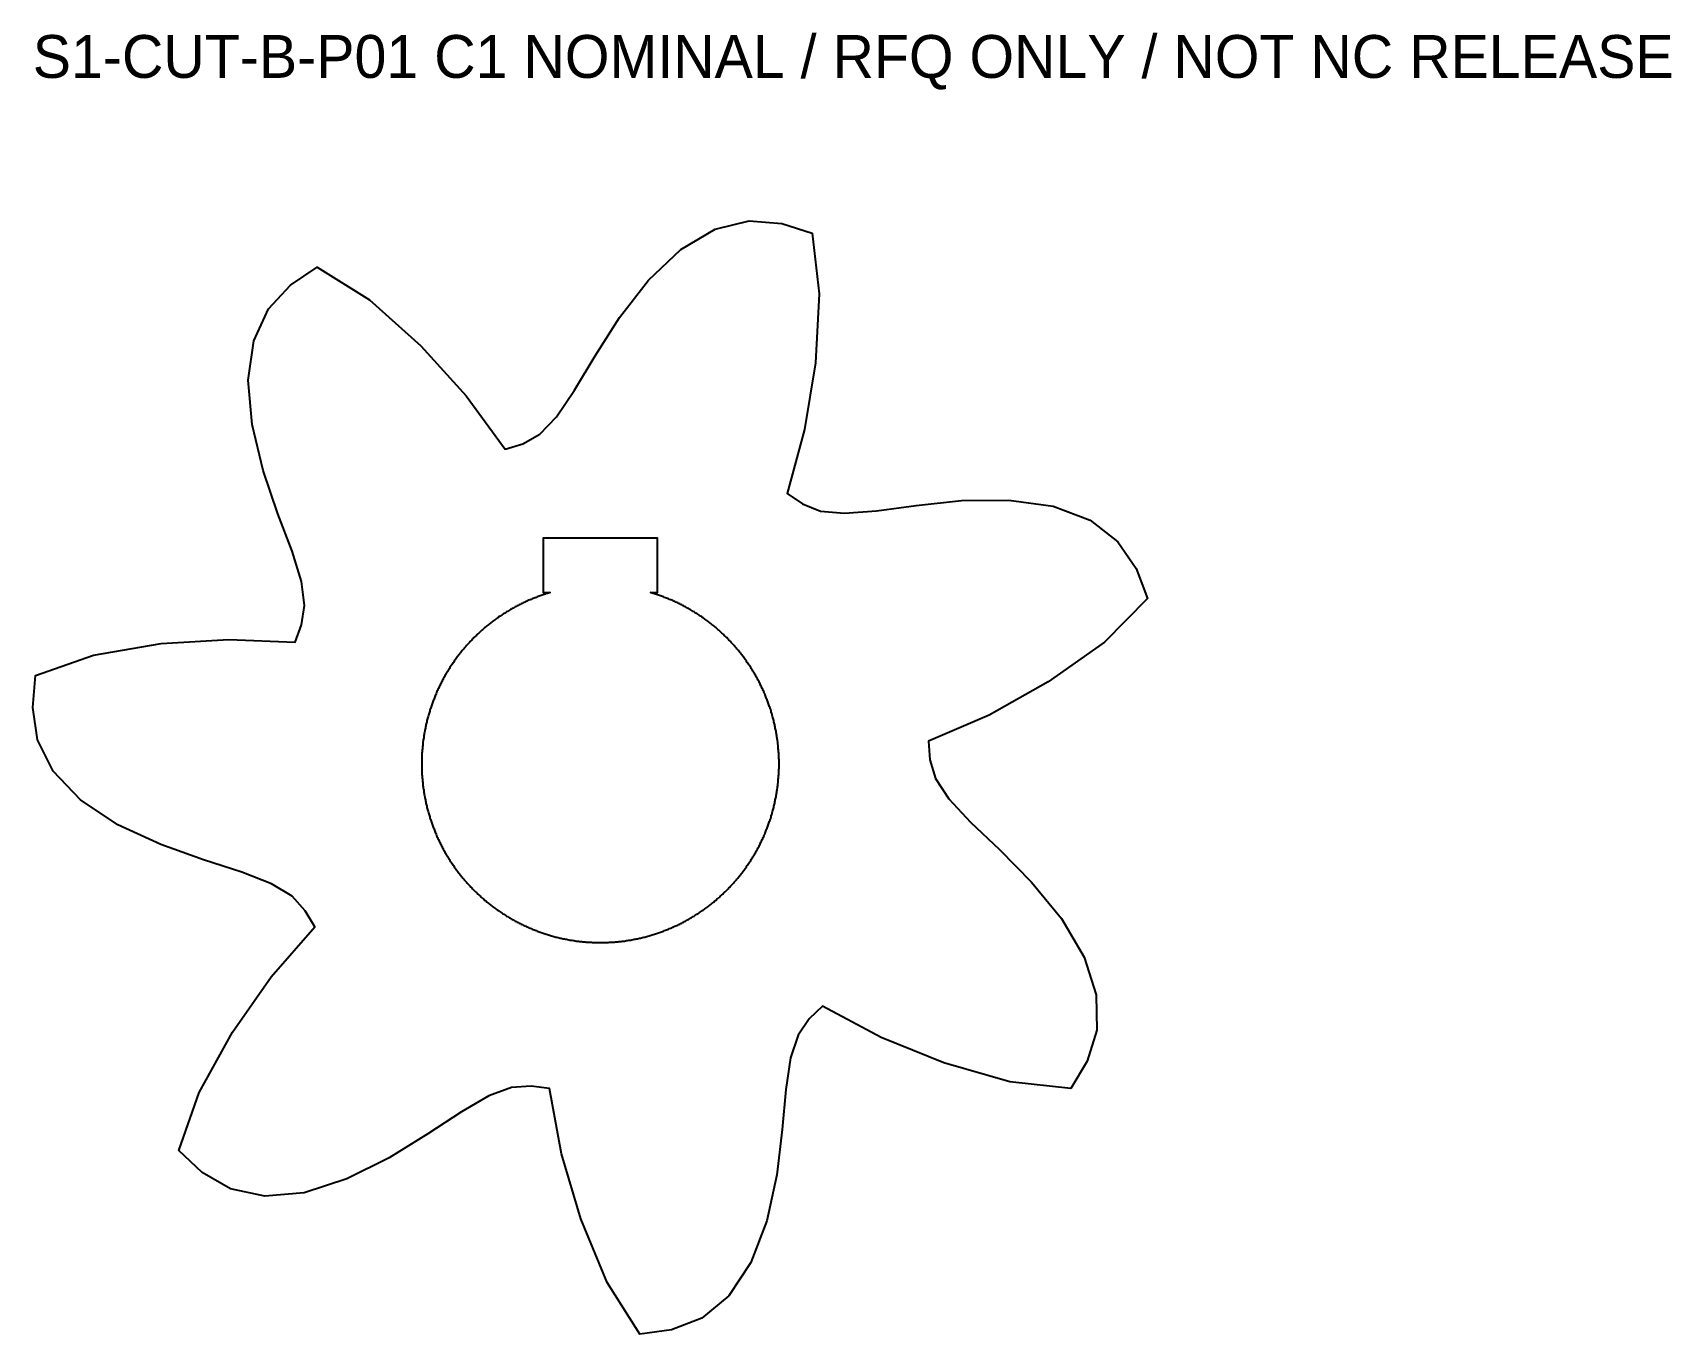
# Model space of a CAD drawing. Header units: millimetres. Extents: x -40 to 75, y -40 to 51.
import ezdxf

# ---------------------------------------------------------------- set-up
doc = ezdxf.new("R2010")
doc.units = ezdxf.units.MM
doc.layers.add('CUT', color=7, linetype='Continuous')
doc.layers.add('INFO', color=7, linetype='Continuous')

msp = doc.modelspace()

# ---------------------------------------------------------------- linework, layer by layer
at = {"layer": 'CUT'}
for points in [[(23.06, 0.3), (23.45, -1.01), (24.37, -2.43), (25.9, -4.06), (27.92, -5.99), (30.16, -8.27), (32.26, -10.82), (33.85, -13.51), (34.7, -16.16), (34.74, -18.62), (34.06, -20.79), (32.92, -22.72), (28.66, -22.25), (24.02, -20.92), (19.64, -19.14), (15.55, -16.95), (14.61, -17.84), (13.83, -18.97), (13.3, -20.57), (12.98, -22.78), (12.72, -25.57), (12.34, -28.74), (11.65, -31.97), (10.54, -34.89), (9, -37.21), (7.1, -38.77), (4.98, -39.59), (2.76, -39.9), (0.47, -36.28), (-1.37, -31.82), (-2.72, -27.29), (-3.56, -22.72), (-4.84, -22.55), (-6.21, -22.64), (-7.79, -23.22), (-9.72, -24.35), (-12.06, -25.89), (-14.77, -27.57), (-17.73, -29.04), (-20.71, -30), (-23.48, -30.24), (-25.88, -29.72), (-27.85, -28.58), (-29.48, -27.04), (-28.07, -22.99), (-25.74, -18.77), (-23.03, -14.89), (-19.98, -11.39), (-20.65, -10.27), (-21.57, -9.26), (-23.01, -8.39), (-25.09, -7.58), (-27.76, -6.71), (-30.76, -5.64), (-33.76, -4.25), (-36.36, -2.51), (-38.28, -0.5), (-39.37, 1.7), (-39.71, 3.95), (-39.52, 6.19), (-35.47, 7.61), (-30.72, 8.42), (-26, 8.72), (-21.36, 8.53), (-20.91, 9.74), (-20.69, 11.09), (-20.9, 12.76), (-21.57, 14.89), (-22.56, 17.51), (-23.59, 20.54), (-24.37, 23.75), (-24.64, 26.86), (-24.25, 29.62), (-23.22, 31.84), (-21.67, 33.51), (-19.8, 34.76), (-16.16, 32.48), (-12.57, 29.27), (-9.39, 25.77), (-6.65, 22.02), (-5.42, 22.41), (-4.23, 23.09), (-3.06, 24.3), (-1.81, 26.15), (-0.37, 28.56), (1.35, 31.25), (3.37, 33.86), (5.64, 36.01), (8.03, 37.43), (10.42, 38.01), (12.69, 37.83), (14.83, 37.15), (15.32, 32.89), (15.05, 28.08), (14.29, 23.41), (13.07, 18.93), (14.14, 18.21), (15.41, 17.7), (17.09, 17.54), (19.32, 17.72), (22.09, 18.09), (25.27, 18.43), (28.57, 18.47), (31.67, 18.04), (34.27, 17.06), (36.21, 15.55), (37.49, 13.67), (38.29, 11.57), (35.26, 8.53), (31.33, 5.74), (27.21, 3.42), (22.95, 1.59)], [(12.5, 0.15), (12.5, 0.23), (12.5, 0.31), (12.49, 0.38), (12.49, 0.46), (12.49, 0.54), (12.48, 0.61), (12.48, 0.69), (12.48, 0.77), (12.47, 0.84), (12.47, 0.92), (12.46, 1), (12.45, 1.07), (12.45, 1.15), (12.44, 1.23), (12.43, 1.3), (12.42, 1.38), (12.42, 1.45), (12.41, 1.53), (12.4, 1.61), (12.39, 1.68), (12.38, 1.76), (12.36, 1.83), (12.35, 1.91), (12.34, 1.99), (12.33, 2.06), (12.32, 2.14), (12.3, 2.21), (12.29, 2.29), (12.27, 2.36), (12.26, 2.44), (12.24, 2.51), (12.23, 2.59), (12.21, 2.66), (12.2, 2.74), (12.18, 2.81), (12.16, 2.89), (12.14, 2.96), (12.13, 3.04), (12.11, 3.11), (12.09, 3.19), (12.07, 3.26), (12.05, 3.33), (12.03, 3.41), (12.01, 3.48), (11.98, 3.56), (11.96, 3.63), (11.94, 3.7), (11.92, 3.78), (11.89, 3.85), (11.87, 3.92), (11.84, 3.99), (11.82, 4.07), (11.79, 4.14), (11.77, 4.21), (11.74, 4.28), (11.72, 4.36), (11.69, 4.43), (11.66, 4.5), (11.63, 4.57), (11.61, 4.64), (11.58, 4.71), (11.55, 4.78), (11.52, 4.85), (11.49, 4.92), (11.46, 5), (11.43, 5.07), (11.4, 5.14), (11.36, 5.21), (11.33, 5.28), (11.3, 5.34), (11.27, 5.41), (11.23, 5.48), (11.2, 5.55), (11.17, 5.62), (11.13, 5.69), (11.1, 5.76), (11.06, 5.82), (11.02, 5.89), (10.99, 5.96), (10.95, 6.03), (10.91, 6.09), (10.88, 6.16), (10.84, 6.23), (10.8, 6.29), (10.76, 6.36), (10.72, 6.43), (10.68, 6.49), (10.64, 6.56), (10.6, 6.62), (10.56, 6.69), (10.52, 6.75), (10.48, 6.82), (10.44, 6.88), (10.39, 6.94), (10.35, 7.01), (10.31, 7.07), (10.26, 7.13), (10.22, 7.2), (10.18, 7.26), (10.13, 7.32), (10.09, 7.38), (10.04, 7.45), (9.99, 7.51), (9.95, 7.57), (9.9, 7.63), (9.85, 7.69), (9.81, 7.75), (9.76, 7.81), (9.71, 7.87), (9.66, 7.93), (9.61, 7.99), (9.56, 8.05), (9.52, 8.11), (9.47, 8.16), (9.41, 8.22), (9.36, 8.28), (9.31, 8.34), (9.26, 8.39), (9.21, 8.45), (9.16, 8.51), (9.11, 8.56), (9.05, 8.62), (9, 8.67), (8.95, 8.73), (8.89, 8.78), (8.84, 8.84), (8.78, 8.89), (8.73, 8.95), (8.67, 9), (8.62, 9.05), (8.56, 9.11), (8.51, 9.16), (8.45, 9.21), (8.39, 9.26), (8.34, 9.31), (8.28, 9.36), (8.22, 9.41), (8.16, 9.47), (8.11, 9.52), (8.05, 9.56), (7.99, 9.61), (7.93, 9.66), (7.87, 9.71), (7.81, 9.76), (7.75, 9.81), (7.69, 9.85), (7.63, 9.9), (7.57, 9.95), (7.51, 9.99), (7.45, 10.04), (7.38, 10.09), (7.32, 10.13), (7.26, 10.18), (7.2, 10.22), (7.13, 10.26), (7.07, 10.31), (7.01, 10.35), (6.94, 10.39), (6.88, 10.44), (6.82, 10.48), (6.75, 10.52), (6.69, 10.56), (6.62, 10.6), (6.56, 10.64), (6.49, 10.68), (6.43, 10.72), (6.36, 10.76), (6.29, 10.8), (6.23, 10.84), (6.16, 10.88), (6.09, 10.91), (6.03, 10.95), (5.96, 10.99), (5.89, 11.02), (5.82, 11.06), (5.76, 11.1), (5.69, 11.13), (5.62, 11.17), (5.55, 11.2), (5.48, 11.23), (5.41, 11.27), (5.34, 11.3), (5.28, 11.33), (5.21, 11.36), (5.14, 11.4), (5.07, 11.43), (5, 11.46), (4.92, 11.49), (4.85, 11.52), (4.78, 11.55), (4.71, 11.58), (4.64, 11.61), (4.57, 11.63), (4.5, 11.66), (4.43, 11.69), (4.36, 11.72), (4.28, 11.74), (4.21, 11.77), (4.14, 11.79), (4.07, 11.82), (3.99, 11.84), (3.92, 11.87), (3.85, 11.89), (3.78, 11.92), (3.7, 11.94), (3.63, 11.96), (3.56, 11.98), (3.5, 12), (4, 12), (4, 15.8), (-4, 15.8), (-4, 12), (-3.5, 12), (-3.56, 11.98), (-3.63, 11.96), (-3.7, 11.94), (-3.78, 11.92), (-3.85, 11.89), (-3.92, 11.87), (-3.99, 11.84), (-4.07, 11.82), (-4.14, 11.79), (-4.21, 11.77), (-4.28, 11.74), (-4.36, 11.72), (-4.43, 11.69), (-4.5, 11.66), (-4.57, 11.63), (-4.64, 11.61), (-4.71, 11.58), (-4.78, 11.55), (-4.85, 11.52), (-4.92, 11.49), (-5, 11.46), (-5.07, 11.43), (-5.14, 11.4), (-5.21, 11.36), (-5.28, 11.33), (-5.34, 11.3), (-5.41, 11.27), (-5.48, 11.23), (-5.55, 11.2), (-5.62, 11.17), (-5.69, 11.13), (-5.76, 11.1), (-5.82, 11.06), (-5.89, 11.02), (-5.96, 10.99), (-6.03, 10.95), (-6.09, 10.91), (-6.16, 10.88), (-6.23, 10.84), (-6.29, 10.8), (-6.36, 10.76), (-6.43, 10.72), (-6.49, 10.68), (-6.56, 10.64), (-6.62, 10.6), (-6.69, 10.56), (-6.75, 10.52), (-6.82, 10.48), (-6.88, 10.44), (-6.94, 10.39), (-7.01, 10.35), (-7.07, 10.31), (-7.13, 10.26), (-7.2, 10.22), (-7.26, 10.18), (-7.32, 10.13), (-7.38, 10.09), (-7.45, 10.04), (-7.51, 9.99), (-7.57, 9.95), (-7.63, 9.9), (-7.69, 9.85), (-7.75, 9.81), (-7.81, 9.76), (-7.87, 9.71), (-7.93, 9.66), (-7.99, 9.61), (-8.05, 9.56), (-8.11, 9.52), (-8.16, 9.47), (-8.22, 9.41), (-8.28, 9.36), (-8.34, 9.31), (-8.39, 9.26), (-8.45, 9.21), (-8.51, 9.16), (-8.56, 9.11), (-8.62, 9.05), (-8.67, 9), (-8.73, 8.95), (-8.78, 8.89), (-8.84, 8.84), (-8.89, 8.78), (-8.95, 8.73), (-9, 8.67), (-9.05, 8.62), (-9.11, 8.56), (-9.16, 8.51), (-9.21, 8.45), (-9.26, 8.39), (-9.31, 8.34), (-9.36, 8.28), (-9.41, 8.22), (-9.47, 8.16), (-9.52, 8.11), (-9.56, 8.05), (-9.61, 7.99), (-9.66, 7.93), (-9.71, 7.87), (-9.76, 7.81), (-9.81, 7.75), (-9.85, 7.69), (-9.9, 7.63), (-9.95, 7.57), (-9.99, 7.51), (-10.04, 7.45), (-10.09, 7.38), (-10.13, 7.32), (-10.18, 7.26), (-10.22, 7.2), (-10.26, 7.13), (-10.31, 7.07), (-10.35, 7.01), (-10.39, 6.94), (-10.44, 6.88), (-10.48, 6.82), (-10.52, 6.75), (-10.56, 6.69), (-10.6, 6.62), (-10.64, 6.56), (-10.68, 6.49), (-10.72, 6.43), (-10.76, 6.36), (-10.8, 6.29), (-10.84, 6.23), (-10.88, 6.16), (-10.91, 6.09), (-10.95, 6.03), (-10.99, 5.96), (-11.02, 5.89), (-11.06, 5.82), (-11.1, 5.76), (-11.13, 5.69), (-11.17, 5.62), (-11.2, 5.55), (-11.23, 5.48), (-11.27, 5.41), (-11.3, 5.34), (-11.33, 5.28), (-11.36, 5.21), (-11.4, 5.14), (-11.43, 5.07), (-11.46, 5), (-11.49, 4.92), (-11.52, 4.85), (-11.55, 4.78), (-11.58, 4.71), (-11.61, 4.64), (-11.63, 4.57), (-11.66, 4.5), (-11.69, 4.43), (-11.72, 4.36), (-11.74, 4.28), (-11.77, 4.21), (-11.79, 4.14), (-11.82, 4.07), (-11.84, 3.99), (-11.87, 3.92), (-11.89, 3.85), (-11.92, 3.78), (-11.94, 3.7), (-11.96, 3.63), (-11.98, 3.56), (-12.01, 3.48), (-12.03, 3.41), (-12.05, 3.33), (-12.07, 3.26), (-12.09, 3.19), (-12.11, 3.11), (-12.13, 3.04), (-12.14, 2.96), (-12.16, 2.89), (-12.18, 2.81), (-12.2, 2.74), (-12.21, 2.66), (-12.23, 2.59), (-12.24, 2.51), (-12.26, 2.44), (-12.27, 2.36), (-12.29, 2.29), (-12.3, 2.21), (-12.32, 2.14), (-12.33, 2.06), (-12.34, 1.99), (-12.35, 1.91), (-12.36, 1.83), (-12.38, 1.76), (-12.39, 1.68), (-12.4, 1.61), (-12.41, 1.53), (-12.42, 1.45), (-12.42, 1.38), (-12.43, 1.3), (-12.44, 1.23), (-12.45, 1.15), (-12.45, 1.07), (-12.46, 1), (-12.47, 0.92), (-12.47, 0.84), (-12.48, 0.77), (-12.48, 0.69), (-12.48, 0.61), (-12.49, 0.54), (-12.49, 0.46), (-12.49, 0.38), (-12.5, 0.31), (-12.5, 0.23), (-12.5, 0.15), (-12.5, 0.08), (-12.5, 0), (-12.5, -0.08), (-12.5, -0.15), (-12.5, -0.23), (-12.5, -0.31), (-12.49, -0.38), (-12.49, -0.46), (-12.49, -0.54), (-12.48, -0.61), (-12.48, -0.69), (-12.48, -0.77), (-12.47, -0.84), (-12.47, -0.92), (-12.46, -1), (-12.45, -1.07), (-12.45, -1.15), (-12.44, -1.23), (-12.43, -1.3), (-12.42, -1.38), (-12.42, -1.45), (-12.41, -1.53), (-12.4, -1.61), (-12.39, -1.68), (-12.38, -1.76), (-12.36, -1.83), (-12.35, -1.91), (-12.34, -1.99), (-12.33, -2.06), (-12.32, -2.14), (-12.3, -2.21), (-12.29, -2.29), (-12.27, -2.36), (-12.26, -2.44), (-12.24, -2.51), (-12.23, -2.59), (-12.21, -2.66), (-12.2, -2.74), (-12.18, -2.81), (-12.16, -2.89), (-12.14, -2.96), (-12.13, -3.04), (-12.11, -3.11), (-12.09, -3.19), (-12.07, -3.26), (-12.05, -3.33), (-12.03, -3.41), (-12.01, -3.48), (-11.98, -3.56), (-11.96, -3.63), (-11.94, -3.7), (-11.92, -3.78), (-11.89, -3.85), (-11.87, -3.92), (-11.84, -3.99), (-11.82, -4.07), (-11.79, -4.14), (-11.77, -4.21), (-11.74, -4.28), (-11.72, -4.36), (-11.69, -4.43), (-11.66, -4.5), (-11.63, -4.57), (-11.61, -4.64), (-11.58, -4.71), (-11.55, -4.78), (-11.52, -4.85), (-11.49, -4.92), (-11.46, -5), (-11.43, -5.07), (-11.4, -5.14), (-11.36, -5.21), (-11.33, -5.28), (-11.3, -5.34), (-11.27, -5.41), (-11.23, -5.48), (-11.2, -5.55), (-11.17, -5.62), (-11.13, -5.69), (-11.1, -5.76), (-11.06, -5.82), (-11.02, -5.89), (-10.99, -5.96), (-10.95, -6.03), (-10.91, -6.09), (-10.88, -6.16), (-10.84, -6.23), (-10.8, -6.29), (-10.76, -6.36), (-10.72, -6.43), (-10.68, -6.49), (-10.64, -6.56), (-10.6, -6.62), (-10.56, -6.69), (-10.52, -6.75), (-10.48, -6.82), (-10.44, -6.88), (-10.39, -6.94), (-10.35, -7.01), (-10.31, -7.07), (-10.26, -7.13), (-10.22, -7.2), (-10.18, -7.26), (-10.13, -7.32), (-10.09, -7.38), (-10.04, -7.45), (-9.99, -7.51), (-9.95, -7.57), (-9.9, -7.63), (-9.85, -7.69), (-9.81, -7.75), (-9.76, -7.81), (-9.71, -7.87), (-9.66, -7.93), (-9.61, -7.99), (-9.56, -8.05), (-9.52, -8.11), (-9.47, -8.16), (-9.41, -8.22), (-9.36, -8.28), (-9.31, -8.34), (-9.26, -8.39), (-9.21, -8.45), (-9.16, -8.51), (-9.11, -8.56), (-9.05, -8.62), (-9, -8.67), (-8.95, -8.73), (-8.89, -8.78), (-8.84, -8.84), (-8.78, -8.89), (-8.73, -8.95), (-8.67, -9), (-8.62, -9.05), (-8.56, -9.11), (-8.51, -9.16), (-8.45, -9.21), (-8.39, -9.26), (-8.34, -9.31), (-8.28, -9.36), (-8.22, -9.41), (-8.16, -9.47), (-8.11, -9.52), (-8.05, -9.56), (-7.99, -9.61), (-7.93, -9.66), (-7.87, -9.71), (-7.81, -9.76), (-7.75, -9.81), (-7.69, -9.85), (-7.63, -9.9), (-7.57, -9.95), (-7.51, -9.99), (-7.45, -10.04), (-7.38, -10.09), (-7.32, -10.13), (-7.26, -10.18), (-7.2, -10.22), (-7.13, -10.26), (-7.07, -10.31), (-7.01, -10.35), (-6.94, -10.39), (-6.88, -10.44), (-6.82, -10.48), (-6.75, -10.52), (-6.69, -10.56), (-6.62, -10.6), (-6.56, -10.64), (-6.49, -10.68), (-6.43, -10.72), (-6.36, -10.76), (-6.29, -10.8), (-6.23, -10.84), (-6.16, -10.88), (-6.09, -10.91), (-6.03, -10.95), (-5.96, -10.99), (-5.89, -11.02), (-5.82, -11.06), (-5.76, -11.1), (-5.69, -11.13), (-5.62, -11.17), (-5.55, -11.2), (-5.48, -11.23), (-5.41, -11.27), (-5.34, -11.3), (-5.28, -11.33), (-5.21, -11.36), (-5.14, -11.4), (-5.07, -11.43), (-5, -11.46), (-4.92, -11.49), (-4.85, -11.52), (-4.78, -11.55), (-4.71, -11.58), (-4.64, -11.61), (-4.57, -11.63), (-4.5, -11.66), (-4.43, -11.69), (-4.36, -11.72), (-4.28, -11.74), (-4.21, -11.77), (-4.14, -11.79), (-4.07, -11.82), (-3.99, -11.84), (-3.92, -11.87), (-3.85, -11.89), (-3.78, -11.92), (-3.7, -11.94), (-3.63, -11.96), (-3.56, -11.98), (-3.48, -12.01), (-3.41, -12.03), (-3.33, -12.05), (-3.26, -12.07), (-3.19, -12.09), (-3.11, -12.11), (-3.04, -12.13), (-2.96, -12.14), (-2.89, -12.16), (-2.81, -12.18), (-2.74, -12.2), (-2.66, -12.21), (-2.59, -12.23), (-2.51, -12.24), (-2.44, -12.26), (-2.36, -12.27), (-2.29, -12.29), (-2.21, -12.3), (-2.14, -12.32), (-2.06, -12.33), (-1.99, -12.34), (-1.91, -12.35), (-1.83, -12.36), (-1.76, -12.38), (-1.68, -12.39), (-1.61, -12.4), (-1.53, -12.41), (-1.45, -12.42), (-1.38, -12.42), (-1.3, -12.43), (-1.23, -12.44), (-1.15, -12.45), (-1.07, -12.45), (-1, -12.46), (-0.92, -12.47), (-0.84, -12.47), (-0.77, -12.48), (-0.69, -12.48), (-0.61, -12.48), (-0.54, -12.49), (-0.46, -12.49), (-0.38, -12.49), (-0.31, -12.5), (-0.23, -12.5), (-0.15, -12.5), (-0.08, -12.5), (0, -12.5), (0.08, -12.5), (0.15, -12.5), (0.23, -12.5), (0.31, -12.5), (0.38, -12.49), (0.46, -12.49), (0.54, -12.49), (0.61, -12.48), (0.69, -12.48), (0.77, -12.48), (0.84, -12.47), (0.92, -12.47), (1, -12.46), (1.07, -12.45), (1.15, -12.45), (1.23, -12.44), (1.3, -12.43), (1.38, -12.42), (1.45, -12.42), (1.53, -12.41), (1.61, -12.4), (1.68, -12.39), (1.76, -12.38), (1.83, -12.36), (1.91, -12.35), (1.99, -12.34), (2.06, -12.33), (2.14, -12.32), (2.21, -12.3), (2.29, -12.29), (2.36, -12.27), (2.44, -12.26), (2.51, -12.24), (2.59, -12.23), (2.66, -12.21), (2.74, -12.2), (2.81, -12.18), (2.89, -12.16), (2.96, -12.14), (3.04, -12.13), (3.11, -12.11), (3.19, -12.09), (3.26, -12.07), (3.33, -12.05), (3.41, -12.03), (3.48, -12.01), (3.56, -11.98), (3.63, -11.96), (3.7, -11.94), (3.78, -11.92), (3.85, -11.89), (3.92, -11.87), (3.99, -11.84), (4.07, -11.82), (4.14, -11.79), (4.21, -11.77), (4.28, -11.74), (4.36, -11.72), (4.43, -11.69), (4.5, -11.66), (4.57, -11.63), (4.64, -11.61), (4.71, -11.58), (4.78, -11.55), (4.85, -11.52), (4.92, -11.49), (5, -11.46), (5.07, -11.43), (5.14, -11.4), (5.21, -11.36), (5.28, -11.33), (5.34, -11.3), (5.41, -11.27), (5.48, -11.23), (5.55, -11.2), (5.62, -11.17), (5.69, -11.13), (5.76, -11.1), (5.82, -11.06), (5.89, -11.02), (5.96, -10.99), (6.03, -10.95), (6.09, -10.91), (6.16, -10.88), (6.23, -10.84), (6.29, -10.8), (6.36, -10.76), (6.43, -10.72), (6.49, -10.68), (6.56, -10.64), (6.62, -10.6), (6.69, -10.56), (6.75, -10.52), (6.82, -10.48), (6.88, -10.44), (6.94, -10.39), (7.01, -10.35), (7.07, -10.31), (7.13, -10.26), (7.2, -10.22), (7.26, -10.18), (7.32, -10.13), (7.38, -10.09), (7.45, -10.04), (7.51, -9.99), (7.57, -9.95), (7.63, -9.9), (7.69, -9.85), (7.75, -9.81), (7.81, -9.76), (7.87, -9.71), (7.93, -9.66), (7.99, -9.61), (8.05, -9.56), (8.11, -9.52), (8.16, -9.47), (8.22, -9.41), (8.28, -9.36), (8.34, -9.31), (8.39, -9.26), (8.45, -9.21), (8.51, -9.16), (8.56, -9.11), (8.62, -9.05), (8.67, -9), (8.73, -8.95), (8.78, -8.89), (8.84, -8.84), (8.89, -8.78), (8.95, -8.73), (9, -8.67), (9.05, -8.62), (9.11, -8.56), (9.16, -8.51), (9.21, -8.45), (9.26, -8.39), (9.31, -8.34), (9.36, -8.28), (9.41, -8.22), (9.47, -8.16), (9.52, -8.11), (9.56, -8.05), (9.61, -7.99), (9.66, -7.93), (9.71, -7.87), (9.76, -7.81), (9.81, -7.75), (9.85, -7.69), (9.9, -7.63), (9.95, -7.57), (9.99, -7.51), (10.04, -7.45), (10.09, -7.38), (10.13, -7.32), (10.18, -7.26), (10.22, -7.2), (10.26, -7.13), (10.31, -7.07), (10.35, -7.01), (10.39, -6.94), (10.44, -6.88), (10.48, -6.82), (10.52, -6.75), (10.56, -6.69), (10.6, -6.62), (10.64, -6.56), (10.68, -6.49), (10.72, -6.43), (10.76, -6.36), (10.8, -6.29), (10.84, -6.23), (10.88, -6.16), (10.91, -6.09), (10.95, -6.03), (10.99, -5.96), (11.02, -5.89), (11.06, -5.82), (11.1, -5.76), (11.13, -5.69), (11.17, -5.62), (11.2, -5.55), (11.23, -5.48), (11.27, -5.41), (11.3, -5.34), (11.33, -5.28), (11.36, -5.21), (11.4, -5.14), (11.43, -5.07), (11.46, -5), (11.49, -4.92), (11.52, -4.85), (11.55, -4.78), (11.58, -4.71), (11.61, -4.64), (11.63, -4.57), (11.66, -4.5), (11.69, -4.43), (11.72, -4.36), (11.74, -4.28), (11.77, -4.21), (11.79, -4.14), (11.82, -4.07), (11.84, -3.99), (11.87, -3.92), (11.89, -3.85), (11.92, -3.78), (11.94, -3.7), (11.96, -3.63), (11.98, -3.56), (12.01, -3.48), (12.03, -3.41), (12.05, -3.33), (12.07, -3.26), (12.09, -3.19), (12.11, -3.11), (12.13, -3.04), (12.14, -2.96), (12.16, -2.89), (12.18, -2.81), (12.2, -2.74), (12.21, -2.66), (12.23, -2.59), (12.24, -2.51), (12.26, -2.44), (12.27, -2.36), (12.29, -2.29), (12.3, -2.21), (12.32, -2.14), (12.33, -2.06), (12.34, -1.99), (12.35, -1.91), (12.36, -1.83), (12.38, -1.76), (12.39, -1.68), (12.4, -1.61), (12.41, -1.53), (12.42, -1.45), (12.42, -1.38), (12.43, -1.3), (12.44, -1.23), (12.45, -1.15), (12.45, -1.07), (12.46, -1), (12.47, -0.92), (12.47, -0.84), (12.48, -0.77), (12.48, -0.69), (12.48, -0.61), (12.49, -0.54), (12.49, -0.46), (12.49, -0.38), (12.5, -0.31), (12.5, -0.23), (12.5, -0.15), (12.5, -0.08), (12.5, 0), (12.5, 0.08)]]:
    msp.add_lwpolyline(points, close=True, dxfattribs=at)

# ---------------------------------------------------------------- texts
at = {"layer": 'INFO'}
msp.add_text('S1-CUT-B-P01 C1 NOMINAL / RFQ ONLY / NOT NC RELEASE', height=3, dxfattribs=at).set_placement((-39.71, 48.01))

doc.saveas('drawing.dxf')
